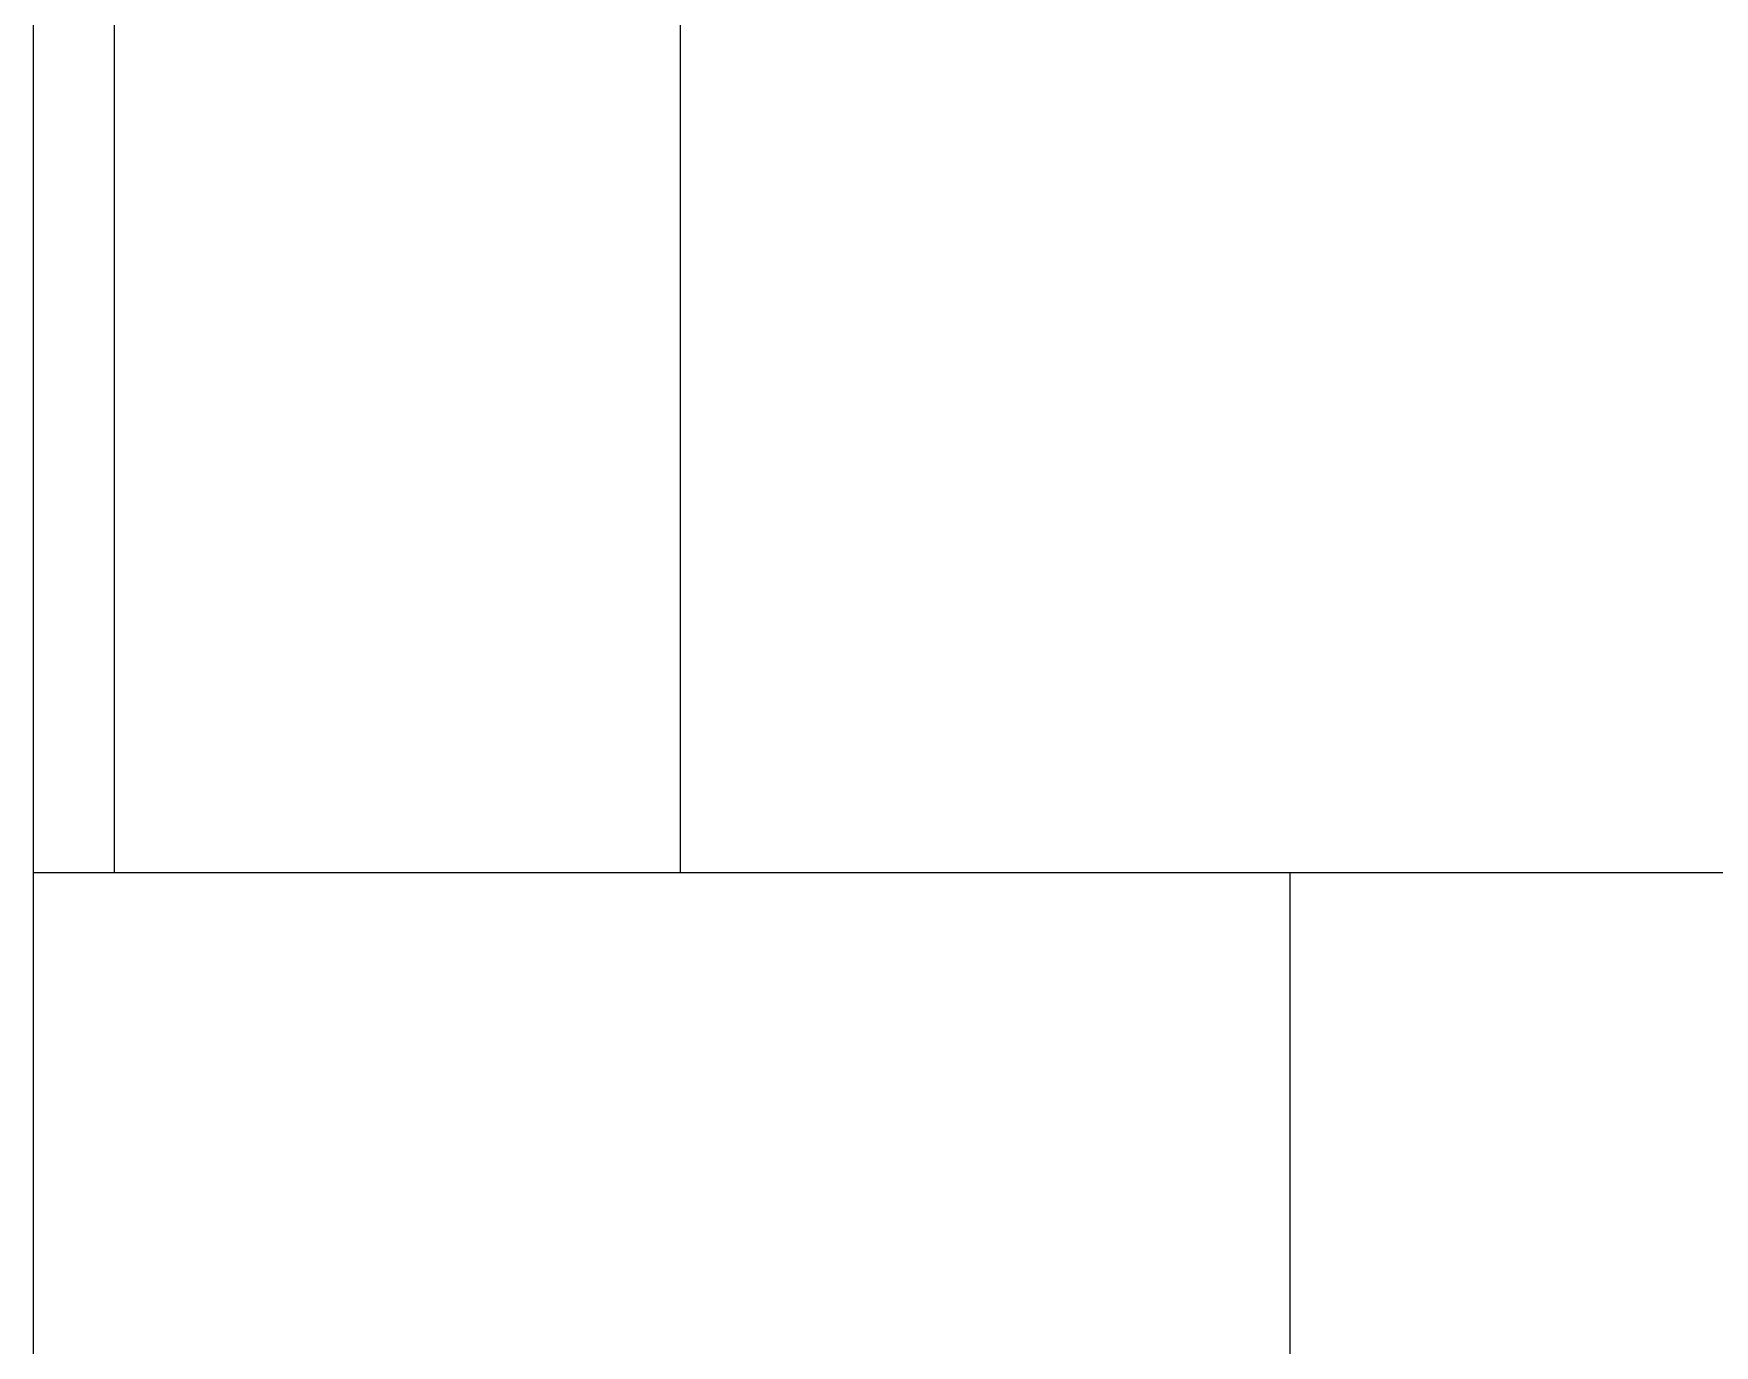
# Paper-space layout '2 DOOR PANEL LAYOUT - A1 Sheet' of a CAD drawing. Extents: x 50 to 825, y 22 to 486.
# Drawn here: x 423.4897 to 423.5768, y 337.1 to 337.168 of the extents above; entities that cross this region are included whole.
import ezdxf

# ---------------------------------------------------------------- set-up
doc = ezdxf.new("R2010")
doc.units = 0
doc.layers.add('N-EQPM', color=3, linetype='Continuous', lineweight=25)

psp = doc.layouts.new('2 DOOR PANEL LAYOUT - A1 Sheet')

# ---------------------------------------------------------------- linework, layer by layer
at = {"layer": 'N-EQPM', "linetype": 'Continuous'}
for p, q in [((423.523234, 337.1245), (423.523234, 337.332728)), ((423.493902, 337.183031), (423.493902, 337.1245)), ((423.489746, 336.671605), (423.489733, 337.179003)), ((423.658931, 337.1245), (423.489746, 337.1245)), ((423.554818, 336.671605), (423.554818, 337.1245))]:
    psp.add_line(p, q, dxfattribs=at)

doc.saveas('drawing.dxf')
